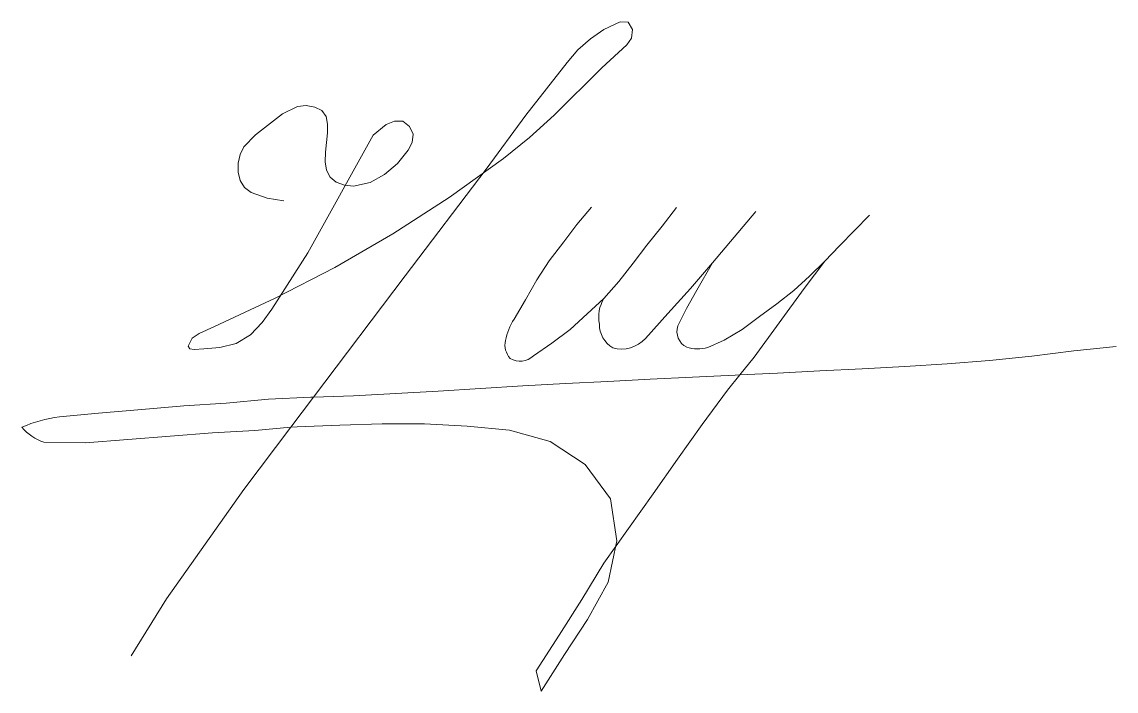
# Model space of a CAD drawing. Header units: metres. Extents: x 0.4 to 14.7, y -3 to 5.8.
import ezdxf

# ---------------------------------------------------------------- set-up
doc = ezdxf.new("R2010")
doc.units = ezdxf.units.M
doc.layers.add('!_ПОДПИСИ_Инженеров', color=160, linetype='Continuous', lineweight=0, true_color=0x003fff)

msp = doc.modelspace()

# ---------------------------------------------------------------- linework, layer by layer
at = {"layer": '!_ПОДПИСИ_Инженеров', "color": 6}
for points in [[(3.831, 3.424), (3.616, 3.459), (3.405, 3.535), (3.318, 3.601), (3.26, 3.691), (3.233, 3.8), (3.234, 3.917), (3.262, 4.032), (3.311, 4.132), (3.46, 4.29), (3.814, 4.565), (4.01, 4.658), (4.125, 4.67), (4.239, 4.652), (4.331, 4.605), (4.385, 4.529), (4.405, 4.429), (4.404, 4.313), (4.377, 4.061), (4.373, 3.937), (4.39, 3.826), (4.436, 3.734), (4.518, 3.669), (4.625, 3.631), (4.742, 3.619), (4.959, 3.666), (5.15, 3.772), (5.316, 3.912), (5.458, 4.087), (5.51, 4.188), (5.522, 4.296), (5.476, 4.399), (5.387, 4.465), (5.279, 4.467), (5.17, 4.425), (4.998, 4.282), (4.144, 2.748), (3.677, 2.011), (3.547, 1.834), (3.396, 1.676), (3.209, 1.561), (2.994, 1.51), (2.788, 1.491), (2.659, 1.482), (2.601, 1.49), (2.581, 1.526), (2.633, 1.629), (2.723, 1.692), (2.924, 1.784), (3.718, 2.152), (4.497, 2.555), (5.256, 2.993), (5.992, 3.468), (6.703, 3.98), (7.043, 4.254), (7.368, 4.546), (7.989, 5.163), (8.316, 5.465), (8.379, 5.554), (8.389, 5.667), (8.335, 5.759), (8.231, 5.765), (8.016, 5.666), (7.843, 5.544), (7.677, 5.4), (7.537, 5.232), (6.996, 4.544), (6.476, 3.84), (5.419, 2.444), (4.221, 0.861), (4.186, 0.86), (3.632, 0.832), (3.078, 0.783), (2.526, 0.748), (1.974, 0.697), (1.411, 0.649), (0.898, 0.603, 0.070661), (0.407, 0.467, 0.147407), (0.696, 0.272), (1.24, 0.264), (1.794, 0.305), (2.347, 0.351), (2.901, 0.394), (3.455, 0.424), (3.923, 0.466), (3.307, -0.347), (2.299, -1.778), (1.835, -2.519), (1.835, -2.519), (2.299, -1.778), (3.307, -0.347), (3.923, 0.466), (4.008, 0.474), (4.563, 0.495), (5.118, 0.509), (5.673, 0.513), (6.228, 0.481), (6.781, 0.43), (7.314, 0.282), (7.773, -0.02), (8.102, -0.47), (8.185, -1.018), (8.074, -1.557), (7.801, -2.046), (7.502, -2.503), (7.198, -2.982), (7.129, -2.716), (7.43, -2.251), (7.729, -1.783), (8.017, -1.308), (8.337, -0.855), (8.659, -0.402), (8.979, 0.051), (9.302, 0.503), (9.632, 0.95), (9.794, 1.151)], [(7.854, 3.345), (7.664, 3.115), (7.494, 2.892), (7.302, 2.643), (7.14, 2.392), (6.993, 2.133), (6.843, 1.881, 0.099299), (6.729, 1.599, 0.242238), (6.791, 1.367, 0.360646), (7.095, 1.401), (7.337, 1.566), (7.576, 1.746), (7.799, 1.947), (8.017, 2.15), (8.212, 2.373), (8.398, 2.609), (8.58, 2.845), (8.778, 3.094), (8.965, 3.339), (8.778, 3.094), (8.58, 2.845), (8.398, 2.609), (8.212, 2.373), (8.017, 2.15, 0.186568), (7.957, 1.815, 0.255027), (8.132, 1.504, 0.286394), (8.559, 1.628), (8.851, 1.953), (9.147, 2.282), (9.435, 2.617), (9.719, 2.952), (10.001, 3.287), (9.719, 2.952), (9.435, 2.617), (9.231, 2.258), (9.095, 2.019), (8.983, 1.791, 0.373172), (9.099, 1.512, 0.140609), (9.377, 1.51), (9.587, 1.603), (9.826, 1.746), (10.053, 1.915), (10.279, 2.08), (10.498, 2.253), (10.706, 2.44), (10.905, 2.636), (11.098, 2.838), (11.292, 3.039), (11.489, 3.237), (11.292, 3.039), (11.098, 2.838), (10.905, 2.636), (10.636, 2.278), (10.306, 1.832), (9.981, 1.382), (9.794, 1.151), (10.285, 1.174), (10.84, 1.202), (11.395, 1.231), (11.95, 1.261), (12.504, 1.295), (13.058, 1.338), (13.61, 1.396), (14.161, 1.466), (14.713, 1.521), (14.161, 1.466), (13.61, 1.396), (13.058, 1.338), (12.504, 1.295), (11.95, 1.261), (11.395, 1.231), (10.84, 1.202), (10.285, 1.174), (9.794, 1.151), (9.731, 1.148), (9.176, 1.121), (8.622, 1.094), (8.067, 1.066), (7.513, 1.037), (6.958, 1.006), (6.404, 0.974), (5.85, 0.94), (5.295, 0.908), (4.741, 0.878), (4.221, 0.861), (3.923, 0.466)]]:
    msp.add_lwpolyline(points, format="xyb", dxfattribs=at)

doc.saveas('drawing.dxf')
